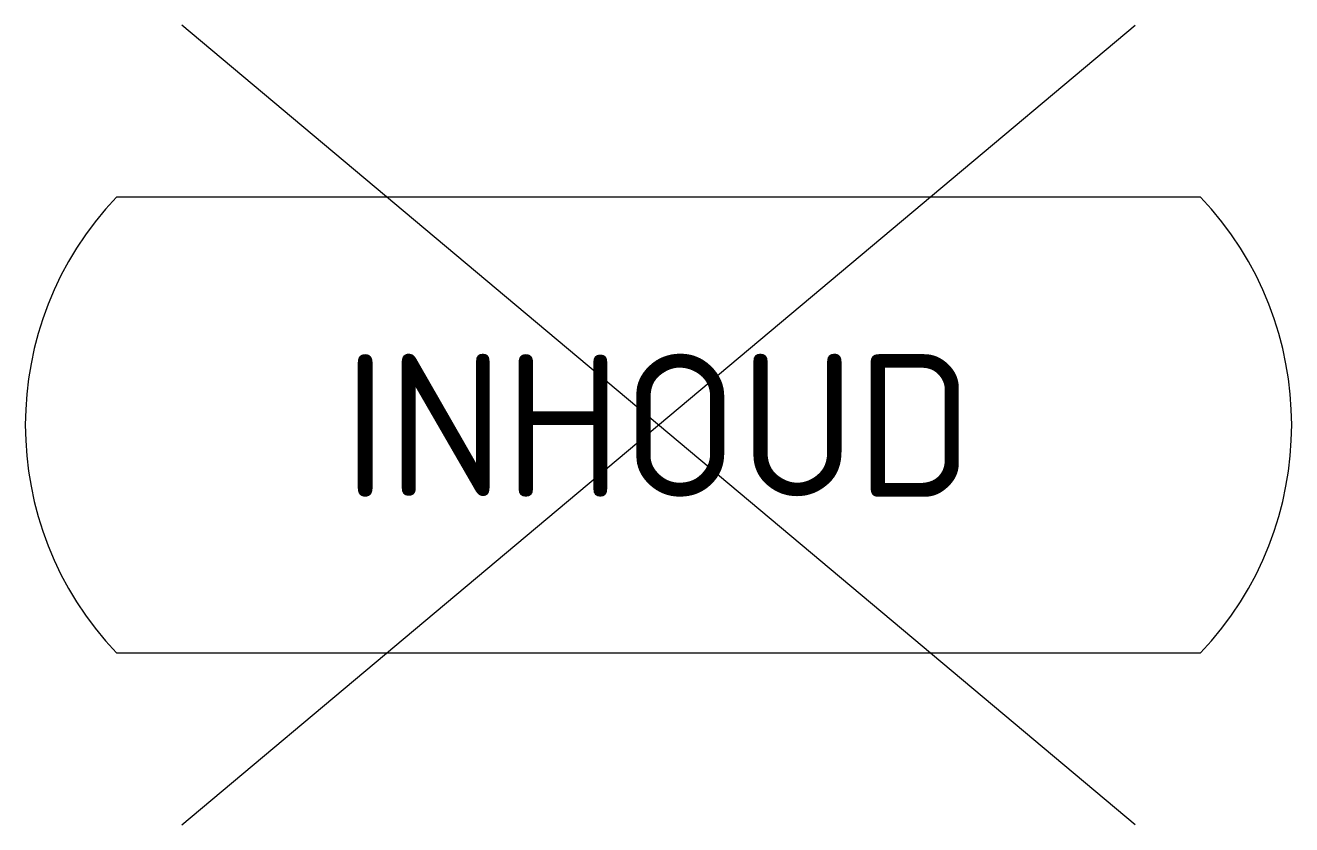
# Model space of a CAD drawing. Extents: x -11.1 to 11.1, y -7 to 7.
import ezdxf
from ezdxf.enums import TextEntityAlignment as Align

# ---------------------------------------------------------------- set-up
doc = ezdxf.new("R2010")
doc.units = 0
doc.header["$LTSCALE"] = 0.2
doc.styles.add('NLCS-ISO', font='NLCS-ISO.ttf')

msp = doc.modelspace()

# ---------------------------------------------------------------- linework, layer by layer
at = {"color": 0}
for p, q in [((-8.357, -7.013), (8.357, 7.013)), ((8.357, -7.013), (-8.357, 7.013))]:
    msp.add_line(p, q, dxfattribs=at)
at = {"flags": 128}
msp.add_lwpolyline([(-9.5, -4), (9.5, -4, 0.4), (9.5, 4), (-9.5, 4, 0.4)], format="xyb", close=True, dxfattribs=at)

# ---------------------------------------------------------------- texts
at = {"style": 'NLCS-ISO'}
msp.add_attdef('INHOUD', text='DSL', height=2.5, dxfattribs=at).set_placement((-0.004, -0.003), align=Align.MIDDLE)

doc.saveas('drawing.dxf')
